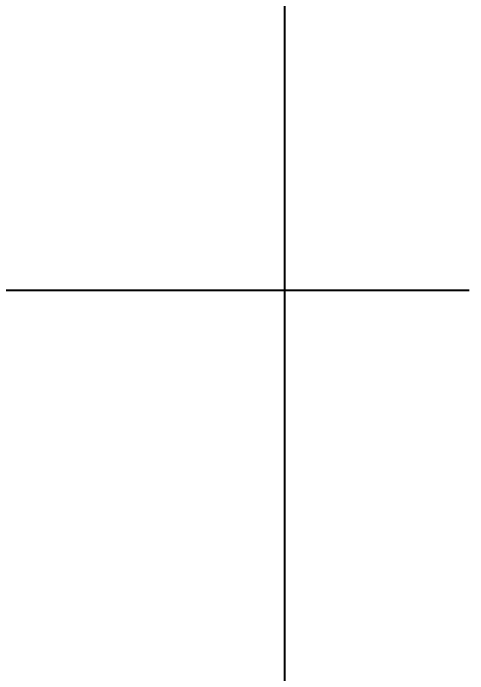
# Model space of a CAD drawing. Header units: inches. Extents: x -190 to 160, y -110 to 38.
# Drawn here: x 31.95 to 39.69, y -45.02 to -33.78 of the extents above; entities that cross this region are included whole.
import ezdxf

# ---------------------------------------------------------------- set-up
doc = ezdxf.new("R2010")
doc.units = ezdxf.units.IN
doc.header["$LTSCALE"] = 1.21
doc.header["$MEASUREMENT"] = 0
doc.header["$PDMODE"] = 3
doc.header["$PDSIZE"] = 0.3125
doc.layers.get('0').update_dxf_attribs({"linetype": 'CONTINUOUS'})
doc.layers.get('Defpoints').update_dxf_attribs({"linetype": 'CONTINUOUS'})
doc.layers.add('DIM', color=3, linetype='CONTINUOUS')
doc.styles.get("Standard").update_dxf_attribs({"font": 'txt', "width": 0.8})
doc.dimstyles.get("Standard").update_dxf_attribs({"dimtxt": 0.15625, "dimasz": 0.1875, "dimexe": 0.125, "dimexo": 0.0625, "dimgap": 0.09, "dimtad": 0, "dimtih": 1, "dimtoh": 1, "dimzin": 4, "dimdsep": 46, "dimtxsty": 'STANDARD', "dimblk": '_FILLED', "dimblk1": '_FILLED', "dimblk2": '_FILLED', "dimcen": 0.09, "dimazin": 1, "dimtp": 0.01, "dimtm": 0.01, "dimtfac": 1, "dimtofl": 0, "dimtmove": 0, "dimatfit": 3, "dimldrblk": '_FILLED', "dimfxl": 1, "dimtolj": 1, "dimtzin": 4, "dimarcsym": 0})

# ---------------------------------------------------------------- blocks, each defined once
blk = doc.blocks.new('_FILLED')
at = {"color": 0, "linetype": 'ByBlock'}
blk.add_solid([(0, 0), (-1, 0.1667), (-1, -0.1667)], dxfattribs=at)
blk = doc.blocks.new('*D20')
at = {"layer": 'Defpoints', "color": 0}
for p in [(41.776, -4.997), (25.643, -38.497), (39.776, -38.497)]:
    blk.add_point(p, dxfattribs=at)
at = {"layer": 'DIM', "color": 0, "lineweight": -2}
for p, q in [((41.713, -4.997), (25.518, -4.997)), ((25.643, -6.497), (25.643, -18.59)), ((25.643, -36.997), (25.643, -24.904)), ((39.713, -38.497), (25.518, -38.497))]:
    blk.add_line(p, q, dxfattribs=at)
at = {"layer": 'DIM', "color": 0, "lineweight": -2, "xscale": 1.5, "yscale": 1.5, "zscale": 1.5}
for p, rotation in [((25.643, -4.997), 90), ((25.643, -38.497), 270)]:
    blk.add_blockref('_FILLED', p, dxfattribs=dict(at, rotation=rotation))
at = {"layer": 'DIM', "color": 0, "insert": (25.643, -21.747), "char_height": 2, "attachment_point": 5, "rotation": 90}
blk.add_mtext('\\A1;33.50', dxfattribs=at)
blk = doc.blocks.new('*D23')
at = {"layer": 'Defpoints', "color": 0}
for p in [(21.036, -4.997), (41.776, -4.997), (40.822, -49.597)]:
    blk.add_point(p, dxfattribs=at)
at = {"layer": 'DIM', "color": 0, "lineweight": -2}
for p, q in [((41.713, -4.997), (20.911, -4.997)), ((21.036, -6.497), (21.036, -24.14)), ((21.036, -48.097), (21.036, -30.454)), ((40.76, -49.597), (20.911, -49.597))]:
    blk.add_line(p, q, dxfattribs=at)
at = {"layer": 'DIM', "color": 0, "lineweight": -2, "xscale": 1.5, "yscale": 1.5, "zscale": 1.5}
for p, rotation in [((21.036, -4.997), 90), ((21.036, -49.597), 270)]:
    blk.add_blockref('_FILLED', p, dxfattribs=dict(at, rotation=rotation))
at = {"layer": 'DIM', "color": 0, "insert": (21.036, -27.297), "char_height": 2, "attachment_point": 5, "rotation": 90}
blk.add_mtext('\\A1;44.60', dxfattribs=at)

msp = doc.modelspace()

# ---------------------------------------------------------------- linework, layer by layer
at = {"color": 7, "linetype": 'Continuous'}
msp.add_line((36.576, -71.487), (36.576, -4.387), dxfattribs=at)

# ---------------------------------------------------------------- dimensions: what is measured, and where the dimension line sits
at = {"layer": 'DIM'}
for base, p1, p2, picture, middle in [((21.036, -4.997), (40.822, -49.597), (41.776, -4.997), '*D23', (21.036, -27.297)), ((25.643, -38.497), (41.776, -4.997), (39.776, -38.497), '*D20', (25.643, -21.747))]:
    dim = msp.add_linear_dim(base=base, p1=p1, p2=p2, angle=90, dimstyle='STANDARD', override={"dimtxt": 2, "dimasz": 1.5, "dimtih": 0, "dimtoh": 0, "dimzin": 0, "dimcen": 0.198, "dimadec": 0, "dimazin": 0, "dimtp": 0, "dimtm": 0, "dimtdec": 4, "dimtzin": 0}, dxfattribs=at)
    dim.commit()
    dim.dimension.update_dxf_attribs({"geometry": picture, "text_midpoint": middle})

doc.saveas('drawing.dxf')
